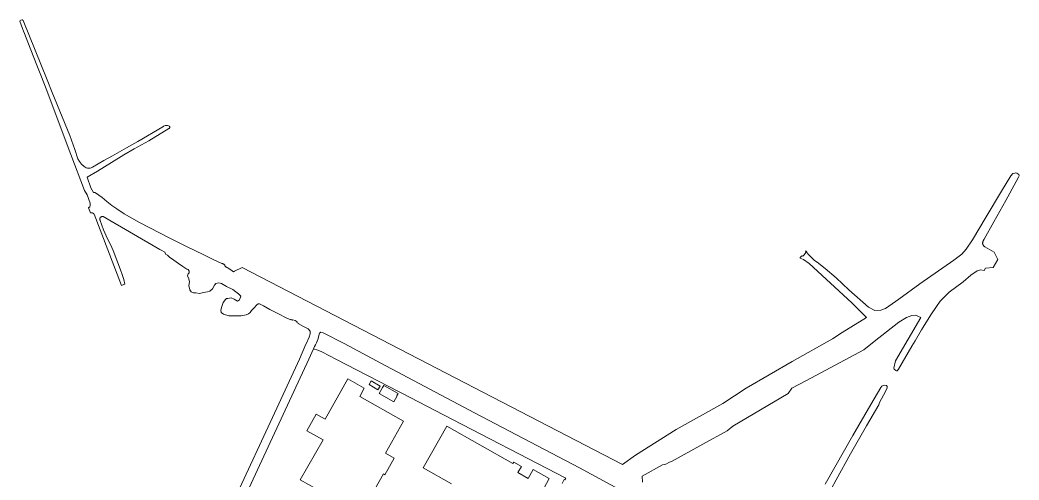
# Model space of a CAD drawing. Header units: metres. Extents: x 110006 to 110721, y 517434 to 518243.
# Drawn here: x 110006 to 110721, y 517913 to 518243 of the extents above; entities that cross this region are included whole.
import ezdxf

# ---------------------------------------------------------------- set-up
doc = ezdxf.new("R2010")
doc.units = ezdxf.units.M
doc.layers.add('B-WE-OG-TERREIN_ERF-G', color=7, linetype='Continuous', lineweight=18)
doc.layers.add('B-WE-OG-WATER-G', color=130, linetype='Continuous', lineweight=18)

msp = doc.modelspace()

# ---------------------------------------------------------------- linework, layer by layer
at = {"layer": 'B-WE-OG-TERREIN_ERF-G'}
for p, q in [((110219.307, 518006.368), (110216.164, 518007.181)), ((110222.202, 518005.133), (110219.307, 518006.368)), ((110227.801, 518002.231), (110222.202, 518005.133)), ((110232.107, 518000), (110227.801, 518002.231)), ((110277.549, 517976.451), (110232.107, 518000)), ((110224.511, 517957.004), (110240.724, 517985.739)), ((110240.724, 517985.739), (110252.581, 517979.05)), ((110255.98, 517981.703), (110257.498, 517984.291)), ((110257.498, 517984.291), (110263.791, 517980.599)), ((110252.581, 517979.05), (110249.325, 517973.298)), ((110262.273, 517978.011), (110255.98, 517981.703)), ((110263.791, 517980.599), (110262.273, 517978.011)), ((110263.147, 517975.254), (110265.609, 517979.594)), ((110265.609, 517979.594), (110265.693, 517979.546)), ((110265.693, 517979.546), (110266.578, 517981.112)), ((110266.578, 517981.112), (110276.759, 517975.359)), ((110249.325, 517973.298), (110280.687, 517955.624)), ((110273.582, 517969.351), (110263.147, 517975.254)), ((110276.061, 517973.693), (110273.582, 517969.351)), ((110276.759, 517975.359), (110275.876, 517973.797)), ((110275.876, 517973.797), (110276.061, 517973.693)), ((110279.39, 517975.497), (110277.549, 517976.451)), ((110303.318, 517963.098), (110279.39, 517975.497)), ((110309.179, 517960.06), (110303.318, 517963.098)), ((110211.567, 517948.689), (110218.236, 517960.542)), ((110218.236, 517960.542), (110224.511, 517957.004)), ((110280.687, 517955.624), (110267.71, 517932.63)), ((110396.567, 517914.773), (110309.179, 517960.06)), ((110223.062, 517942.221), (110211.567, 517948.689)), ((110294.722, 517922.206), (110311.481, 517951.948)), ((110311.481, 517951.948), (110358.864, 517925.204)), ((110206.825, 517913.47), (110223.062, 517942.221)), ((110273.961, 517929.099), (110267.28, 517917.26)), ((110267.71, 517932.63), (110273.961, 517929.099)), ((110314.918, 517910.809), (110294.722, 517922.206)), ((110358.864, 517925.204), (110359.414, 517926.18)), ((110359.414, 517926.18), (110364.874, 517923.096)), ((110364.874, 517923.096), (110362.408, 517918.711)), ((110369.626, 517914.652), (110373.216, 517921.02)), ((110373.216, 517921.02), (110384.839, 517914.452)), ((110218.682, 517906.796), (110206.825, 517913.47)), ((110266.249, 517917.839), (110253.277, 517894.829)), ((110267.28, 517917.26), (110266.249, 517917.839)), ((110362.408, 517918.711), (110369.626, 517914.652)), ((110384.839, 517914.452), (110380.911, 517907.474)), ((110393.95, 517910.903), (110395.553, 517913.784)), ((110395.553, 517913.784), (110395.897, 517913.585)), ((110395.897, 517913.585), (110396.567, 517914.773))]:
    msp.add_line(p, q, dxfattribs=at)
at = {"layer": 'B-WE-OG-WATER-G'}
for p, q in [((110006.568, 518242.049), (110006.385, 518241.629)), ((110006.385, 518241.629), (110008.28, 518236.362)), ((110007.113, 518242.412), (110006.568, 518242.049)), ((110007.976, 518242.503), (110007.113, 518242.412)), ((110008.67, 518242.022), (110007.976, 518242.503)), ((110025.902, 518199.598), (110008.67, 518242.022)), ((110008.28, 518236.362), (110008.941, 518234.525)), ((110008.941, 518234.525), (110009.583, 518232.74)), ((110009.583, 518232.74), (110012.025, 518226.566)), ((110012.025, 518226.566), (110018.463, 518210.289)), ((110018.463, 518210.289), (110021.216, 518203.11)), ((110021.216, 518203.11), (110025.497, 518191.946)), ((110029.507, 518190.723), (110025.902, 518199.598)), ((110025.497, 518191.946), (110032.916, 518172.241)), ((110041.988, 518159.907), (110029.507, 518190.723)), ((110032.916, 518172.241), (110042.701, 518146.163)), ((110108.485, 518166.145), (110090.645, 518155.659)), ((110098.409, 518156.025), (110112.816, 518164.805)), ((110109.091, 518166.517), (110108.485, 518166.145)), ((110109.748, 518166.789), (110109.091, 518166.517)), ((110110.439, 518166.953), (110109.748, 518166.789)), ((110111.148, 518167.007), (110110.439, 518166.953)), ((110111.856, 518166.948), (110111.148, 518167.007)), ((110112.547, 518166.777), (110111.856, 518166.948)), ((110113.201, 518166.5), (110112.547, 518166.777)), ((110112.816, 518164.805), (110112.969, 518164.88)), ((110112.969, 518164.88), (110113.107, 518164.979)), ((110113.107, 518164.979), (110113.228, 518165.099)), ((110113.306, 518166.366), (110113.201, 518166.5)), ((110113.228, 518165.099), (110113.328, 518165.237)), ((110113.388, 518166.217), (110113.306, 518166.366)), ((110113.328, 518165.237), (110113.404, 518165.389)), ((110113.445, 518166.057), (110113.388, 518166.217)), ((110113.404, 518165.389), (110113.455, 518165.551)), ((110113.476, 518165.89), (110113.445, 518166.057)), ((110113.455, 518165.551), (110113.479, 518165.72)), ((110113.479, 518165.72), (110113.476, 518165.89)), ((110045.607, 518149.9), (110041.988, 518159.907)), ((110090.645, 518155.659), (110082.582, 518151.097)), ((110088.031, 518150.255), (110098.409, 518156.025)), ((110047.793, 518143.262), (110045.607, 518149.9)), ((110082.582, 518151.097), (110072.438, 518145.432)), ((110080.541, 518145.982), (110088.031, 518150.255)), ((110042.701, 518146.163), (110052.588, 518120.632)), ((110048.972, 518141.177), (110047.793, 518143.262)), ((110050.449, 518139.292), (110048.972, 518141.177)), ((110066.378, 518141.893), (110058.16, 518137.122)), ((110072.438, 518145.432), (110066.378, 518141.893)), ((110071.777, 518140.531), (110080.541, 518145.982)), ((110052.19, 518137.648), (110050.449, 518139.292)), ((110052.956, 518137.178), (110052.19, 518137.648)), ((110053.784, 518136.831), (110052.956, 518137.178)), ((110054.656, 518136.616), (110053.784, 518136.831)), ((110054.457, 518130.151), (110061.922, 518134.242)), ((110055.551, 518136.537), (110054.656, 518136.616)), ((110056.448, 518136.597), (110055.551, 518136.537)), ((110057.324, 518136.793), (110056.448, 518136.597)), ((110058.16, 518137.122), (110057.324, 518136.793)), ((110061.922, 518134.242), (110071.777, 518140.531)), ((110057.116, 518122.524), (110054.457, 518130.151)), ((110714.74, 518130.912), (110708.144, 518120.068)), ((110711.131, 518113.458), (110718.642, 518127.066)), ((110716.254, 518132.647), (110714.74, 518130.912)), ((110717.698, 518132.905), (110716.254, 518132.647)), ((110718.162, 518133.056), (110717.698, 518132.905)), ((110719.086, 518132.884), (110718.162, 518133.056)), ((110718.642, 518127.066), (110720.225, 518129.97)), ((110720.417, 518132.047), (110719.086, 518132.884)), ((110720.225, 518129.97), (110720.668, 518130.998)), ((110720.668, 518130.998), (110720.417, 518132.047)), ((110052.588, 518120.632), (110054.302, 518117.411)), ((110058.895, 518119.181), (110057.116, 518122.524)), ((110708.144, 518120.068), (110697.261, 518101.661)), ((110054.302, 518117.411), (110056.555, 518111.395)), ((110059.054, 518119.205), (110058.895, 518119.181)), ((110059.214, 518119.214), (110059.054, 518119.205)), ((110059.375, 518119.209), (110059.214, 518119.214)), ((110059.535, 518119.189), (110059.375, 518119.209)), ((110059.692, 518119.155), (110059.535, 518119.189)), ((110059.837, 518119.109), (110059.692, 518119.155)), ((110059.977, 518119.052), (110059.837, 518119.109)), ((110060.111, 518118.982), (110059.977, 518119.052)), ((110060.239, 518118.901), (110060.111, 518118.982)), ((110060.36, 518118.809), (110060.239, 518118.901)), ((110062.817, 518117.168), (110060.36, 518118.809)), ((110065.193, 518115.412), (110062.817, 518117.168)), ((110068.591, 518112.595), (110065.193, 518115.412)), ((110072.104, 518109.921), (110068.591, 518112.595)), ((110702.722, 518098.002), (110711.131, 518113.458)), ((110055.703, 518108.299), (110055.491, 518108.115)), ((110055.491, 518108.115), (110056.827, 518104.563)), ((110055.898, 518108.502), (110055.703, 518108.299)), ((110056.073, 518108.722), (110055.898, 518108.502)), ((110056.228, 518108.956), (110056.073, 518108.722)), ((110056.361, 518109.203), (110056.228, 518108.956)), ((110056.472, 518109.462), (110056.361, 518109.203)), ((110056.558, 518109.729), (110056.472, 518109.462)), ((110056.555, 518111.395), (110056.618, 518111.121)), ((110056.621, 518110.003), (110056.558, 518109.729)), ((110056.618, 518111.121), (110056.657, 518110.843)), ((110056.658, 518110.282), (110056.621, 518110.003)), ((110056.657, 518110.843), (110056.67, 518110.562)), ((110056.67, 518110.562), (110056.658, 518110.282)), ((110075.724, 518107.396), (110072.104, 518109.921)), ((110080.961, 518103.874), (110075.724, 518107.396)), ((110056.827, 518104.563), (110057.016, 518104.605)), ((110057.016, 518104.605), (110057.207, 518104.63)), ((110057.207, 518104.63), (110057.4, 518104.638)), ((110057.4, 518104.638), (110057.593, 518104.63)), ((110057.593, 518104.63), (110057.784, 518104.604)), ((110057.784, 518104.604), (110057.973, 518104.563)), ((110057.973, 518104.563), (110058.157, 518104.505)), ((110058.157, 518104.505), (110058.335, 518104.431)), ((110058.335, 518104.431), (110058.507, 518104.342)), ((110058.507, 518104.342), (110058.67, 518104.239)), ((110058.67, 518104.239), (110058.823, 518104.122)), ((110058.823, 518104.122), (110058.966, 518103.991)), ((110058.966, 518103.991), (110059.097, 518103.849)), ((110059.097, 518103.849), (110059.215, 518103.696)), ((110059.215, 518103.696), (110059.319, 518103.534)), ((110059.319, 518103.534), (110078.893, 518052.508)), ((110063.483, 518100.077), (110063.491, 518100.234)), ((110063.488, 518099.92), (110063.483, 518100.077)), ((110063.507, 518099.764), (110063.488, 518099.92)), ((110063.491, 518100.234), (110063.513, 518100.391)), ((110063.539, 518099.609), (110063.507, 518099.764)), ((110063.513, 518100.391), (110063.548, 518100.544)), ((110063.584, 518099.458), (110063.539, 518099.609)), ((110063.548, 518100.544), (110063.596, 518100.694)), ((110063.642, 518099.312), (110063.584, 518099.458)), ((110063.596, 518100.694), (110063.657, 518100.839)), ((110063.712, 518099.171), (110063.642, 518099.312)), ((110063.657, 518100.839), (110063.73, 518100.979)), ((110066.148, 518092.465), (110063.712, 518099.171)), ((110063.73, 518100.979), (110063.815, 518101.111)), ((110063.815, 518101.111), (110063.911, 518101.236)), ((110063.911, 518101.236), (110064.017, 518101.352)), ((110064.017, 518101.352), (110064.133, 518101.459)), ((110064.133, 518101.459), (110064.258, 518101.555)), ((110064.258, 518101.555), (110064.39, 518101.641)), ((110064.39, 518101.641), (110064.53, 518101.714)), ((110064.53, 518101.714), (110064.675, 518101.776)), ((110064.675, 518101.776), (110064.824, 518101.824)), ((110064.824, 518101.824), (110064.978, 518101.86)), ((110064.978, 518101.86), (110065.134, 518101.882)), ((110065.134, 518101.882), (110065.291, 518101.891)), ((110065.291, 518101.891), (110065.448, 518101.887)), ((110065.448, 518101.887), (110065.605, 518101.869)), ((110065.605, 518101.869), (110065.759, 518101.837)), ((110065.759, 518101.837), (110106.372, 518078.368)), ((110086.371, 518100.624), (110080.961, 518103.874)), ((110091.94, 518097.654), (110086.371, 518100.624)), ((110697.261, 518101.661), (110687.45, 518085.351)), ((110068.944, 518085.899), (110066.148, 518092.465)), ((110113.479, 518086.418), (110091.94, 518097.654)), ((110695.733, 518085.731), (110702.722, 518098.002)), ((110071.052, 518081.862), (110068.944, 518085.899)), ((110126.009, 518080.233), (110113.479, 518086.418)), ((110687.45, 518085.351), (110682.97, 518078.592)), ((110694.728, 518083.561), (110694.798, 518083.802)), ((110694.798, 518083.802), (110694.888, 518084.036)), ((110694.888, 518084.036), (110694.998, 518084.261)), ((110694.998, 518084.261), (110695.127, 518084.476)), ((110695.127, 518084.476), (110695.733, 518085.731)), ((110072.907, 518077.704), (110071.052, 518081.862)), ((110078.141, 518063.832), (110072.907, 518077.704)), ((110106.372, 518078.368), (110107.299, 518077.854)), ((110107.299, 518077.854), (110109.877, 518076.425)), ((110137.339, 518074.696), (110126.009, 518080.233)), ((110568.538, 518077.38), (110567.962, 518076.656)), ((110567.962, 518076.656), (110568.448, 518076.233)), ((110569.776, 518075.253), (110568.538, 518077.38)), ((110682.97, 518078.592), (110679.686, 518074.925)), ((110694.645, 518082.816), (110694.651, 518083.067)), ((110694.66, 518082.566), (110694.645, 518082.816)), ((110694.651, 518083.067), (110694.679, 518083.316)), ((110694.697, 518082.318), (110694.66, 518082.566)), ((110694.679, 518083.316), (110694.728, 518083.561)), ((110694.754, 518082.074), (110694.697, 518082.318)), ((110694.833, 518081.836), (110694.754, 518082.074)), ((110694.931, 518081.606), (110694.833, 518081.836)), ((110695.049, 518081.384), (110694.931, 518081.606)), ((110695.186, 518081.174), (110695.049, 518081.384)), ((110695.34, 518080.977), (110695.186, 518081.174)), ((110695.51, 518080.793), (110695.34, 518080.977)), ((110695.696, 518080.624), (110695.51, 518080.793)), ((110695.895, 518080.472), (110695.696, 518080.624)), ((110696.107, 518080.338), (110695.895, 518080.472)), ((110702.962, 518076.352), (110696.107, 518080.338)), ((110109.877, 518076.425), (110110.598, 518074.687)), ((110110.598, 518074.687), (110111.908, 518074.188)), ((110111.908, 518074.188), (110113.173, 518072.838)), ((110113.173, 518072.838), (110116.421, 518070.713)), ((110116.421, 518070.713), (110119.767, 518068.283)), ((110144.066, 518071.486), (110137.339, 518074.696)), ((110150.808, 518068.306), (110144.066, 518071.486)), ((110565.273, 518073.725), (110564.24, 518072.547)), ((110564.24, 518072.547), (110564.241, 518072.064)), ((110564.241, 518072.064), (110566.481, 518071.168)), ((110565.517, 518073.523), (110565.273, 518073.725)), ((110565.75, 518073.799), (110565.517, 518073.523)), ((110566.088, 518073.481), (110565.75, 518073.799)), ((110566.102, 518073.497), (110566.088, 518073.481)), ((110568.4, 518076.177), (110566.102, 518073.497)), ((110566.481, 518071.168), (110570.7, 518068.368)), ((110568.448, 518076.233), (110568.4, 518076.177)), ((110574.482, 518070.511), (110569.776, 518075.253)), ((110576.452, 518069.271), (110574.482, 518070.511)), ((110674.006, 518070.637), (110649.676, 518053.798)), ((110679.686, 518074.925), (110674.006, 518070.637)), ((110702.132, 518065.483), (110705.468, 518071.193)), ((110705.468, 518071.193), (110702.962, 518076.352)), ((110079.547, 518060.465), (110078.141, 518063.832)), ((110119.767, 518068.283), (110122.78, 518066.116)), ((110122.78, 518066.116), (110125.606, 518064.188)), ((110125.606, 518064.188), (110126.584, 518064.069)), ((110126.584, 518064.069), (110127.289, 518062.877)), ((110127.289, 518062.877), (110127.317, 518061.535)), ((110151.04, 518068.271), (110150.808, 518068.306)), ((110151.267, 518068.215), (110151.04, 518068.271)), ((110151.489, 518068.139), (110151.267, 518068.215)), ((110151.703, 518068.043), (110151.489, 518068.139)), ((110151.907, 518067.929), (110151.703, 518068.043)), ((110152.101, 518067.797), (110151.907, 518067.929)), ((110152.282, 518067.648), (110152.101, 518067.797)), ((110152.449, 518067.484), (110152.282, 518067.648)), ((110152.6, 518067.305), (110152.449, 518067.484)), ((110152.735, 518067.113), (110152.6, 518067.305)), ((110152.852, 518066.911), (110152.735, 518067.113)), ((110152.951, 518066.698), (110152.852, 518066.911)), ((110153.133, 518066.446), (110152.951, 518066.698)), ((110153.337, 518066.211), (110153.133, 518066.446)), ((110153.56, 518065.994), (110153.337, 518066.211)), ((110153.802, 518065.798), (110153.56, 518065.994)), ((110154.06, 518065.624), (110153.802, 518065.798)), ((110154.332, 518065.473), (110154.06, 518065.624)), ((110154.616, 518065.346), (110154.332, 518065.473)), ((110154.91, 518065.245), (110154.616, 518065.346)), ((110158.198, 518063.025), (110154.91, 518065.245)), ((110159.087, 518062.377), (110158.198, 518063.025)), ((110159.779, 518062.765), (110159.087, 518062.377)), ((110165.169, 518065.518), (110159.779, 518062.765)), ((110437.182, 517924.635), (110165.169, 518065.518)), ((110570.7, 518068.368), (110601.243, 518040.14)), ((110582.177, 518064.676), (110576.452, 518069.271)), ((110589.841, 518058), (110582.177, 518064.676)), ((110686.226, 518059.911), (110690.644, 518063.118)), ((110690.644, 518063.118), (110693.044, 518063.861)), ((110693.044, 518063.861), (110695.801, 518063.374)), ((110695.801, 518063.374), (110696.717, 518064.919)), ((110696.717, 518064.919), (110702.132, 518065.483)), ((110080.645, 518056.985), (110079.547, 518060.465)), ((110081.427, 518053.421), (110080.645, 518056.985)), ((110126.547, 518060.807), (110126.157, 518059.428)), ((110126.157, 518059.428), (110127.107, 518057.26)), ((110127.317, 518061.535), (110126.547, 518060.807)), ((110127.107, 518057.26), (110127.566, 518055.153)), ((110599.089, 518049.585), (110589.841, 518058)), ((110670.717, 518047.873), (110680.74, 518055.273)), ((110680.74, 518055.273), (110686.226, 518059.911)), ((110078.893, 518052.508), (110079.54, 518052.741)), ((110079.54, 518052.741), (110081.427, 518053.421)), ((110127.566, 518055.153), (110127.176, 518052.552)), ((110127.176, 518052.552), (110127.822, 518049.575)), ((110127.822, 518049.575), (110128.756, 518048.133)), ((110128.756, 518048.133), (110130.426, 518047.42)), ((110137.619, 518047.468), (110140.37, 518048.133)), ((110140.37, 518048.133), (110142.165, 518048.51)), ((110142.165, 518048.51), (110143.935, 518050.232)), ((110143.935, 518050.232), (110145.453, 518052.755)), ((110145.453, 518052.755), (110146.529, 518053.958)), ((110146.529, 518053.958), (110148.55, 518054.59)), ((110148.55, 518054.59), (110150.512, 518054.073)), ((110150.512, 518054.073), (110154.014, 518051.921)), ((110154.014, 518051.921), (110158.524, 518049.68)), ((110158.524, 518049.68), (110160.824, 518048.095)), ((110160.824, 518048.095), (110162.698, 518046.652)), ((110613.093, 518037.128), (110599.089, 518049.585)), ((110649.676, 518053.798), (110634.811, 518042.725)), ((110130.426, 518047.42), (110132.194, 518047.361)), ((110132.194, 518047.361), (110134.812, 518046.884)), ((110134.812, 518046.884), (110137.619, 518047.468)), ((110153.277, 518042.595), (110151.718, 518040.523)), ((110154.036, 518043.273), (110153.277, 518042.595)), ((110154.938, 518043.4), (110154.036, 518043.273)), ((110156.205, 518043.413), (110154.938, 518043.4)), ((110157.387, 518043.641), (110156.205, 518043.413)), ((110159.471, 518042.771), (110157.387, 518043.641)), ((110162.005, 518041.436), (110159.471, 518042.771)), ((110163.384, 518042.381), (110162.005, 518041.436)), ((110162.698, 518046.652), (110164.353, 518044.883)), ((110164.353, 518044.883), (110163.384, 518042.381)), ((110634.811, 518042.725), (110625.107, 518036.22)), ((110661.574, 518037.679), (110664.289, 518041.475)), ((110664.289, 518041.475), (110666.663, 518043.844)), ((110666.663, 518043.844), (110670.717, 518047.873)), ((110150.608, 518037.568), (110149.927, 518034.997)), ((110149.927, 518034.997), (110150.273, 518033.28)), ((110151.718, 518040.523), (110150.608, 518037.568)), ((110171.013, 518033.25), (110171.988, 518034.695)), ((110171.988, 518034.695), (110173.681, 518036.406)), ((110173.681, 518036.406), (110175.815, 518038.794)), ((110175.815, 518038.794), (110176.607, 518039.421)), ((110176.607, 518039.421), (110177.548, 518039.363)), ((110177.548, 518039.363), (110180.558, 518037.943)), ((110180.558, 518037.943), (110185.072, 518035.501)), ((110185.072, 518035.501), (110191.252, 518032.237)), ((110601.243, 518040.14), (110611.548, 518029.611)), ((110617.623, 518034.8), (110613.093, 518037.128)), ((110621.912, 518034.948), (110617.623, 518034.8)), ((110625.107, 518036.22), (110621.912, 518034.948)), ((110657.525, 518031.703), (110661.574, 518037.679)), ((110150.273, 518033.28), (110151.838, 518031.959)), ((110151.838, 518031.959), (110155.64, 518030.917)), ((110155.64, 518030.917), (110160.293, 518030.841)), ((110160.293, 518030.841), (110164.547, 518030.905)), ((110164.547, 518030.905), (110168.172, 518031.712)), ((110168.172, 518031.712), (110169.873, 518032.234)), ((110169.873, 518032.234), (110171.013, 518033.25)), ((110191.252, 518032.237), (110196.663, 518029.43)), ((110196.663, 518029.43), (110200.011, 518027.979)), ((110200.011, 518027.979), (110200.168, 518028.208)), ((110200.168, 518028.208), (110201.123, 518027.691)), ((110201.123, 518027.691), (110201.359, 518028.131)), ((110201.359, 518028.131), (110203.059, 518027.504)), ((110203.059, 518027.504), (110204.663, 518026.483)), ((110611.548, 518029.611), (110594.267, 518018.85)), ((110650.382, 518029.647), (110632.31, 517998.789)), ((110634.807, 518026.387), (110640.234, 518029.707)), ((110640.234, 518029.707), (110643.985, 518031.059)), ((110643.985, 518031.059), (110646.683, 518031.424)), ((110646.683, 518031.424), (110650.382, 518029.647)), ((110652.093, 518022.85), (110657.525, 518031.703)), ((110204.663, 518026.483), (110204.418, 518026.029)), ((110204.418, 518026.029), (110205.379, 518025.584)), ((110205.379, 518025.584), (110205.335, 518025.309)), ((110205.335, 518025.309), (110209.025, 518023.291)), ((110209.025, 518023.291), (110212.426, 518021.571)), ((110212.426, 518021.571), (110213.76, 518019.901)), ((110213.76, 518019.901), (110213.954, 518018.156)), ((110617.059, 518012.492), (110634.807, 518026.387)), ((110646.323, 518013.054), (110650.886, 518020.909)), ((110650.886, 518020.909), (110652.093, 518022.85)), ((110211.865, 518012.776), (110210.87, 518010.551)), ((110212.28, 518013.729), (110211.865, 518012.776)), ((110213.046, 518015.489), (110212.28, 518013.729)), ((110213.486, 518016.499), (110213.046, 518015.489)), ((110213.566, 518017.074), (110213.486, 518016.499)), ((110213.954, 518018.156), (110213.566, 518017.074)), ((110218.303, 518011.56), (110218.896, 518012.862)), ((110218.896, 518012.862), (110219.373, 518013.907)), ((110219.373, 518013.907), (110220.628, 518018.565)), ((110220.628, 518018.565), (110221.37, 518019.086)), ((110221.37, 518019.086), (110223.237, 518018.745)), ((110223.237, 518018.745), (110238.233, 518011.141)), ((110587.204, 518014.452), (110558.379, 517998.322)), ((110594.267, 518018.85), (110587.204, 518014.452)), ((110609.673, 518006.566), (110617.059, 518012.492)), ((110644.027, 518009.102), (110646.323, 518013.054)), ((110210.87, 518010.551), (110206.152, 518000)), ((110212.941, 518000), (110216.164, 518007.181)), ((110216.164, 518007.181), (110216.973, 518008.982)), ((110216.973, 518008.982), (110217.642, 518010.11)), ((110217.642, 518010.11), (110218.099, 518011.112)), ((110218.099, 518011.112), (110218.303, 518011.56)), ((110238.233, 518011.141), (110267.926, 517995.186)), ((110568.778, 517984.621), (110609.673, 518006.566)), ((110634.438, 517992.639), (110644.027, 518009.102)), ((110157.469, 517880.348), (110212.941, 518000)), ((110206.152, 518000), (110189.924, 517964.96)), ((110558.379, 517998.322), (110525.521, 517979.205)), ((110632.31, 517998.789), (110631.091, 517993.435)), ((110267.926, 517995.186), (110331.379, 517961.479)), ((110631.091, 517993.435), (110631.519, 517992.633)), ((110631.519, 517992.633), (110632.503, 517991.738)), ((110632.503, 517991.738), (110632.995, 517991.519)), ((110632.995, 517991.519), (110633.574, 517991.644)), ((110633.574, 517991.644), (110634.438, 517992.639)), ((110558.272, 517979.256), (110568.778, 517984.621)), ((110525.521, 517979.205), (110508.943, 517968.153)), ((110555.543, 517975.282), (110558.272, 517979.256)), ((110621.984, 517979.577), (110614.622, 517967.485)), ((110620.83, 517968.904), (110625.276, 517976.879)), ((110622.684, 517980.592), (110621.984, 517979.577)), ((110624.322, 517981.269), (110622.684, 517980.592)), ((110625.85, 517980.997), (110624.322, 517981.269)), ((110625.276, 517976.879), (110626.403, 517979.434)), ((110626.417, 517980.431), (110625.85, 517980.997)), ((110626.403, 517979.434), (110626.417, 517980.431)), ((110521.406, 517955.1), (110555.543, 517975.282)), ((110189.924, 517964.96), (110151.606, 517882.219)), ((110508.943, 517968.153), (110475.488, 517949.484)), ((110614.622, 517967.485), (110601.93, 517945.356)), ((110611.655, 517952.136), (110620.33, 517967.283)), ((110620.33, 517967.283), (110620.83, 517968.904)), ((110331.379, 517961.479), (110406.434, 517922.284)), ((110475.488, 517949.484), (110446.363, 517931.302)), ((110494.49, 517939.124), (110512.039, 517948.708)), ((110512.039, 517948.708), (110516.044, 517951.937)), ((110516.044, 517951.937), (110521.406, 517955.1)), ((110600.243, 517932.086), (110611.655, 517952.136)), ((110601.93, 517945.356), (110589.051, 517922.645)), ((110472.721, 517927.001), (110494.49, 517939.124)), ((110446.363, 517931.302), (110437.182, 517924.635)), ((110470.752, 517926.269), (110472.721, 517927.001)), ((110589.985, 517913.593), (110600.243, 517932.086)), ((110406.434, 517922.284), (110443.007, 517902.283)), ((110451.265, 517916.163), (110465.653, 517924.225)), ((110465.653, 517924.225), (110468.077, 517924.881)), ((110468.077, 517924.881), (110470.752, 517926.269)), ((110589.051, 517922.645), (110582.172, 517910.601)), ((110451.391, 517912.025), (110451.265, 517916.163)), ((110582.707, 517900.155), (110589.985, 517913.593))]:
    msp.add_line(p, q, dxfattribs=at)

doc.saveas('drawing.dxf')
